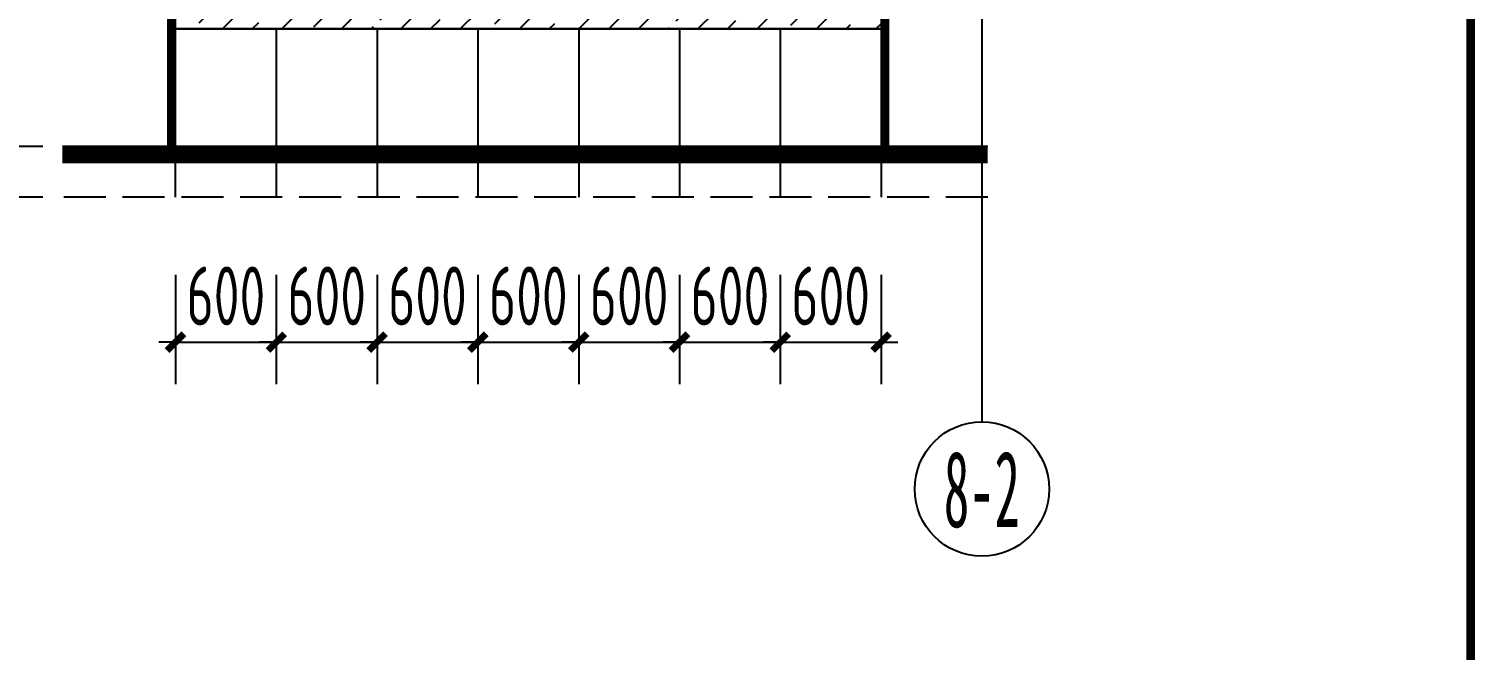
# Model space of a CAD drawing. Extents: x -863035 to 270371, y -8918 to 240488.
# Drawn here: x -225898 to -217272, y 48854 to 52549 of the extents above; entities that cross this region are included whole.
import ezdxf
from ezdxf.enums import TextEntityAlignment as Align

# ---------------------------------------------------------------- set-up
doc = ezdxf.new("R2010")
doc.units = 0
doc.header["$LTSCALE"] = 1000
doc.header["$MEASUREMENT"] = 0
doc.linetypes.add('DASH', pattern=[0.35, 0.25, -0.1])
for name, color, linetype in [('01-标注_尺寸', 124, 'Continuous'), ('01-标注_轴线坐标', 132, 'Continuous'), ('02-TEXT_轴号', 7, 'Continuous'), ('05-填充_156', 156, 'Continuous'), ('A-C_玻璃幕墙', 140, 'Continuous'), ('A_AXIS-轴线', 36, 'Continuous'), ('AXIS_TEXT', 7, 'Continuous'), ('E-墙面分格', 146, 'Continuous'), ('E-立面轮廓', 241, 'Continuous')]:
    doc.layers.add(name, color=color, linetype=linetype)
doc.layers.add('04-不打印_辅助线', color=165, linetype='Continuous', plot=False)
doc.styles.add('_TCH_AXIS', font='STXIHEI.TTF')
doc.styles.add('_TCH_DIM_T3', font='ROS1', dxfattribs={"width": 0.75, "bigfont": 'JD'})
doc.styles.add('COMPLEX', font='COMPLEX')
doc.dimstyles.new('_TCH_ARCH&&100', dxfattribs={"dimtxt": 350, "dimasz": 100, "dimexe": 250, "dimexo": 300, "dimgap": 100, "dimtad": 1, "dimdec": 0, "dimzin": 0, "dimdsep": 46, "dimtxsty": '_TCH_DIM_T3', "dimblk": 'ARCHTICK', "dimcen": 0.09, "dimclrt": 7, "dimazin": 2, "dimtfac": 1, "dimtdec": 0, "dimtix": 1, "dimtmove": 2, "dimatfit": 3, "dimfxl": 0, "dimtolj": 1, "dimtzin": 0, "dimarcsym": 0})

# ---------------------------------------------------------------- blocks, each defined once
blk = doc.blocks.new('图签信息')
at = {"const_width": 0.5}
blk.add_lwpolyline([(-65, 0), (0, 0), (0, 500.5), (-65, 500.5)], close=True, dxfattribs=at)
blk = doc.blocks.new('图签-A1')
at = {"color": 2}
blk.add_blockref('图签信息', (0, 0), dxfattribs=at)
blk = doc.blocks.new('图框-A1+1-4')
at = {"const_width": 0.5}
blk.add_lwpolyline([(976, 584), (25, 584), (25, 10), (976, 10)], close=True, dxfattribs=at)
blk = doc.blocks.new('_ArchTick')
at = {"color": 0, "linetype": 'ByBlock', "const_width": 0.4}
blk.add_lwpolyline([(-0.5, -0.5), (0.5, 0.5)], dxfattribs=at)
blk = doc.blocks.new('*D685')
at = {"layer": '01-标注_尺寸', "color": 0, "lineweight": -2, "transparency": 16777216}
for p, q in [((-225025.4, 51085.5), (-225025.4, 50435.7)), ((-224425.4, 51085.5), (-224425.4, 50435.7)), ((-225025.4, 50685.7), (-225125.4, 50685.7)), ((-225025.4, 50685.7), (-224425.4, 50685.7)), ((-224425.4, 50685.7), (-224325.4, 50685.7))]:
    blk.add_line(p, q, dxfattribs=at)
at = {"layer": 'Defpoints', "color": 0, "transparency": 16777216}
for p in [(-225025.4, 51385.5), (-224425.4, 51385.5), (-224425.4, 50685.7)]:
    blk.add_point(p, dxfattribs=at)
at = {"layer": '01-标注_尺寸', "color": 0, "lineweight": -2, "transparency": 16777216, "xscale": 100, "yscale": 100, "zscale": 100}
blk.add_blockref('_ArchTick', (-225025.4, 50685.7), dxfattribs=at)
at = {"layer": '01-标注_尺寸', "color": 0, "lineweight": -2, "transparency": 16777216, "xscale": 100, "yscale": 100, "zscale": 100, "rotation": 180}
blk.add_blockref('_ArchTick', (-224425.4, 50685.7), dxfattribs=at)
at = {"layer": '01-标注_尺寸', "color": 7, "transparency": 16777216, "insert": (-224725.4, 50960.7), "char_height": 350, "attachment_point": 5, "style": '_TCH_DIM_T3'}
blk.add_mtext('\\A1;600', dxfattribs=at)
blk = doc.blocks.new('*D686')
at = {"layer": '01-标注_尺寸', "color": 0, "lineweight": -2, "transparency": 16777216}
for p, q in [((-224425.4, 51085.5), (-224425.4, 50435.7)), ((-223825.4, 51085.5), (-223825.4, 50435.7)), ((-224425.4, 50685.7), (-224525.4, 50685.7)), ((-224425.4, 50685.7), (-223825.4, 50685.7)), ((-223825.4, 50685.7), (-223725.4, 50685.7))]:
    blk.add_line(p, q, dxfattribs=at)
at = {"layer": 'Defpoints', "color": 0, "transparency": 16777216}
for p in [(-224425.4, 51385.5), (-223825.4, 51385.5), (-223825.4, 50685.7)]:
    blk.add_point(p, dxfattribs=at)
at = {"layer": '01-标注_尺寸', "color": 0, "lineweight": -2, "transparency": 16777216, "xscale": 100, "yscale": 100, "zscale": 100}
blk.add_blockref('_ArchTick', (-224425.4, 50685.7), dxfattribs=at)
at = {"layer": '01-标注_尺寸', "color": 0, "lineweight": -2, "transparency": 16777216, "xscale": 100, "yscale": 100, "zscale": 100, "rotation": 180}
blk.add_blockref('_ArchTick', (-223825.4, 50685.7), dxfattribs=at)
at = {"layer": '01-标注_尺寸', "color": 7, "transparency": 16777216, "insert": (-224125.4, 50960.7), "char_height": 350, "attachment_point": 5, "style": '_TCH_DIM_T3'}
blk.add_mtext('\\A1;600', dxfattribs=at)
blk = doc.blocks.new('*D687')
at = {"layer": '01-标注_尺寸', "color": 0, "lineweight": -2, "transparency": 16777216}
for p, q in [((-223825.4, 51085.5), (-223825.4, 50435.7)), ((-223225.4, 51085.5), (-223225.4, 50435.7)), ((-223825.4, 50685.7), (-223925.4, 50685.7)), ((-223825.4, 50685.7), (-223225.4, 50685.7)), ((-223225.4, 50685.7), (-223125.4, 50685.7))]:
    blk.add_line(p, q, dxfattribs=at)
at = {"layer": 'Defpoints', "color": 0, "transparency": 16777216}
for p in [(-223825.4, 51385.5), (-223225.4, 51385.5), (-223225.4, 50685.7)]:
    blk.add_point(p, dxfattribs=at)
at = {"layer": '01-标注_尺寸', "color": 0, "lineweight": -2, "transparency": 16777216, "xscale": 100, "yscale": 100, "zscale": 100}
blk.add_blockref('_ArchTick', (-223825.4, 50685.7), dxfattribs=at)
at = {"layer": '01-标注_尺寸', "color": 0, "lineweight": -2, "transparency": 16777216, "xscale": 100, "yscale": 100, "zscale": 100, "rotation": 180}
blk.add_blockref('_ArchTick', (-223225.4, 50685.7), dxfattribs=at)
at = {"layer": '01-标注_尺寸', "color": 7, "transparency": 16777216, "insert": (-223525.4, 50960.7), "char_height": 350, "attachment_point": 5, "style": '_TCH_DIM_T3'}
blk.add_mtext('\\A1;600', dxfattribs=at)
blk = doc.blocks.new('*D688')
at = {"layer": '01-标注_尺寸', "color": 0, "lineweight": -2, "transparency": 16777216}
for p, q in [((-223225.4, 51085.5), (-223225.4, 50435.7)), ((-222625.4, 51085.5), (-222625.4, 50435.7)), ((-223225.4, 50685.7), (-223325.4, 50685.7)), ((-223225.4, 50685.7), (-222625.4, 50685.7)), ((-222625.4, 50685.7), (-222525.4, 50685.7))]:
    blk.add_line(p, q, dxfattribs=at)
at = {"layer": 'Defpoints', "color": 0, "transparency": 16777216}
for p in [(-223225.4, 51385.5), (-222625.4, 51385.5), (-222625.4, 50685.7)]:
    blk.add_point(p, dxfattribs=at)
at = {"layer": '01-标注_尺寸', "color": 0, "lineweight": -2, "transparency": 16777216, "xscale": 100, "yscale": 100, "zscale": 100}
blk.add_blockref('_ArchTick', (-223225.4, 50685.7), dxfattribs=at)
at = {"layer": '01-标注_尺寸', "color": 0, "lineweight": -2, "transparency": 16777216, "xscale": 100, "yscale": 100, "zscale": 100, "rotation": 180}
blk.add_blockref('_ArchTick', (-222625.4, 50685.7), dxfattribs=at)
at = {"layer": '01-标注_尺寸', "color": 7, "transparency": 16777216, "insert": (-222925.4, 50960.7), "char_height": 350, "attachment_point": 5, "style": '_TCH_DIM_T3'}
blk.add_mtext('\\A1;600', dxfattribs=at)
blk = doc.blocks.new('*D689')
at = {"layer": '01-标注_尺寸', "color": 0, "lineweight": -2, "transparency": 16777216}
for p, q in [((-222625.4, 51085.5), (-222625.4, 50435.7)), ((-222025.4, 51085.5), (-222025.4, 50435.7)), ((-222625.4, 50685.7), (-222725.4, 50685.7)), ((-222625.4, 50685.7), (-222025.4, 50685.7)), ((-222025.4, 50685.7), (-221925.4, 50685.7))]:
    blk.add_line(p, q, dxfattribs=at)
at = {"layer": 'Defpoints', "color": 0, "transparency": 16777216}
for p in [(-222625.4, 51385.5), (-222025.4, 51385.5), (-222025.4, 50685.7)]:
    blk.add_point(p, dxfattribs=at)
at = {"layer": '01-标注_尺寸', "color": 0, "lineweight": -2, "transparency": 16777216, "xscale": 100, "yscale": 100, "zscale": 100}
blk.add_blockref('_ArchTick', (-222625.4, 50685.7), dxfattribs=at)
at = {"layer": '01-标注_尺寸', "color": 0, "lineweight": -2, "transparency": 16777216, "xscale": 100, "yscale": 100, "zscale": 100, "rotation": 180}
blk.add_blockref('_ArchTick', (-222025.4, 50685.7), dxfattribs=at)
at = {"layer": '01-标注_尺寸', "color": 7, "transparency": 16777216, "insert": (-222325.4, 50960.7), "char_height": 350, "attachment_point": 5, "style": '_TCH_DIM_T3'}
blk.add_mtext('\\A1;600', dxfattribs=at)
blk = doc.blocks.new('*D690')
at = {"layer": '01-标注_尺寸', "color": 0, "lineweight": -2, "transparency": 16777216}
for p, q in [((-222025.4, 51085.5), (-222025.4, 50435.7)), ((-221425.4, 51085.5), (-221425.4, 50435.7)), ((-222025.4, 50685.7), (-222125.4, 50685.7)), ((-222025.4, 50685.7), (-221425.4, 50685.7)), ((-221425.4, 50685.7), (-221325.4, 50685.7))]:
    blk.add_line(p, q, dxfattribs=at)
at = {"layer": 'Defpoints', "color": 0, "transparency": 16777216}
for p in [(-222025.4, 51385.5), (-221425.4, 51385.5), (-221425.4, 50685.7)]:
    blk.add_point(p, dxfattribs=at)
at = {"layer": '01-标注_尺寸', "color": 0, "lineweight": -2, "transparency": 16777216, "xscale": 100, "yscale": 100, "zscale": 100}
blk.add_blockref('_ArchTick', (-222025.4, 50685.7), dxfattribs=at)
at = {"layer": '01-标注_尺寸', "color": 0, "lineweight": -2, "transparency": 16777216, "xscale": 100, "yscale": 100, "zscale": 100, "rotation": 180}
blk.add_blockref('_ArchTick', (-221425.4, 50685.7), dxfattribs=at)
at = {"layer": '01-标注_尺寸', "color": 7, "transparency": 16777216, "insert": (-221725.4, 50960.7), "char_height": 350, "attachment_point": 5, "style": '_TCH_DIM_T3'}
blk.add_mtext('\\A1;600', dxfattribs=at)
blk = doc.blocks.new('*D691')
at = {"layer": '01-标注_尺寸', "color": 0, "lineweight": -2, "transparency": 16777216}
for p, q in [((-221425.4, 51085.5), (-221425.4, 50435.7)), ((-220825.4, 51085.5), (-220825.4, 50435.7)), ((-221425.4, 50685.7), (-221525.4, 50685.7)), ((-221425.4, 50685.7), (-220825.4, 50685.7)), ((-220825.4, 50685.7), (-220725.4, 50685.7))]:
    blk.add_line(p, q, dxfattribs=at)
at = {"layer": 'Defpoints', "color": 0, "transparency": 16777216}
for p in [(-221425.4, 51385.5), (-220825.4, 51385.5), (-220825.4, 50685.7)]:
    blk.add_point(p, dxfattribs=at)
at = {"layer": '01-标注_尺寸', "color": 0, "lineweight": -2, "transparency": 16777216, "xscale": 100, "yscale": 100, "zscale": 100}
blk.add_blockref('_ArchTick', (-221425.4, 50685.7), dxfattribs=at)
at = {"layer": '01-标注_尺寸', "color": 0, "lineweight": -2, "transparency": 16777216, "xscale": 100, "yscale": 100, "zscale": 100, "rotation": 180}
blk.add_blockref('_ArchTick', (-220825.4, 50685.7), dxfattribs=at)
at = {"layer": '01-标注_尺寸', "color": 7, "transparency": 16777216, "insert": (-221125.4, 50960.7), "char_height": 350, "attachment_point": 5, "style": '_TCH_DIM_T3'}
blk.add_mtext('\\A1;600', dxfattribs=at)
blk = doc.blocks.new('*D696')
at = {"layer": '01-标注_尺寸', "color": 0, "lineweight": -2, "transparency": 16777216}
for p, q in [((-225815.3, 51849.1), (-226971.8, 51849.1)), ((-226721.8, 51549.1), (-226721.8, 51849.1)), ((-225815.3, 51549.1), (-226971.8, 51549.1))]:
    blk.add_line(p, q, dxfattribs=at)
at = {"layer": 'Defpoints', "color": 0, "transparency": 16777216}
for p in [(-226721.8, 51849.1), (-225515.3, 51849.1), (-225515.3, 51549.1)]:
    blk.add_point(p, dxfattribs=at)
at = {"layer": '01-标注_尺寸', "color": 0, "lineweight": -2, "transparency": 16777216, "xscale": 100, "yscale": 100, "zscale": 100}
for p, rotation in [((-226721.8, 51849.1), 90), ((-226721.8, 51549.1), 270)]:
    blk.add_blockref('_ArchTick', p, dxfattribs=dict(at, rotation=rotation))
at = {"layer": '01-标注_尺寸', "color": 7, "transparency": 16777216, "insert": (-226996.8, 51271.9), "char_height": 350, "attachment_point": 5, "rotation": 90, "style": '_TCH_DIM_T3'}
blk.add_mtext('\\A1;300', dxfattribs=at)
blk = doc.blocks.new('*D697')
at = {"layer": '01-标注_尺寸', "color": 0, "lineweight": -2, "transparency": 16777216}
for p, q in [((-225815.3, 56049.1), (-226971.8, 56049.1)), ((-226721.8, 51849.1), (-226721.8, 56049.1)), ((-225815.3, 51849.1), (-226971.8, 51849.1))]:
    blk.add_line(p, q, dxfattribs=at)
at = {"layer": 'Defpoints', "color": 0, "transparency": 16777216}
for p in [(-226721.8, 56049.1), (-225515.3, 56049.1), (-225515.3, 51849.1)]:
    blk.add_point(p, dxfattribs=at)
at = {"layer": '01-标注_尺寸', "color": 0, "lineweight": -2, "transparency": 16777216, "xscale": 100, "yscale": 100, "zscale": 100}
for p, rotation in [((-226721.8, 56049.1), 90), ((-226721.8, 51849.1), 270)]:
    blk.add_blockref('_ArchTick', p, dxfattribs=dict(at, rotation=rotation))
at = {"layer": '01-标注_尺寸', "color": 7, "transparency": 16777216, "insert": (-226996.8, 53949.1), "char_height": 350, "attachment_point": 5, "rotation": 90, "style": '_TCH_DIM_T3'}
blk.add_mtext('\\A1;4200', dxfattribs=at)
blk = doc.blocks.new('_AXISO')
blk.add_circle((0, 0), 0.5)
at = {"layer": 'AXIS_TEXT', "style": 'COMPLEX', "width": 1.041667}
blk.add_attdef('A', text='', height=0.56, dxfattribs=at).set_placement((-0.25, -0.28), (0.25, -0.28), align=Align.FIT)

msp = doc.modelspace()

# ---------------------------------------------------------------- hatches: boundary and pattern name
at = {"layer": '05-填充_156'}
h = msp.add_hatch(dxfattribs=at)
h.set_pattern_fill('天然石材', color=256, scale=50)
h.set_pattern_definition([(45, (-421106.3, 102968.3), (-176.77677, 176.77677), []), (45, (-421019.35, 102878.53), (-176.77677, 176.77677), [98.68425, -56.391])])
h.paths.add_polyline_path([(-224225.4, 53619.1), (-225025.4, 53619.1), (-225025.4, 52549.1), (-220825.4, 52549.1), (-220825.4, 57349.1), (-225025.4, 57349.1), (-225025.4, 55119.1), (-224225.4, 55119.1)])

# ---------------------------------------------------------------- linework, layer by layer
at = {"layer": '01-标注_轴线坐标'}
msp.add_line((-220225.4, 51211.6), (-220225.4, 50211.6), dxfattribs=at)
at = {"layer": '04-不打印_辅助线'}
msp.add_lwpolyline([(-230015.6, 74724.3), (-217316, 74724.3), (-217316, 30291.9), (-230015.6, 30291.9)], close=True, dxfattribs=at)
at = {"layer": 'A-C_玻璃幕墙'}
for p, q in [((-225025.4, 51549.1), (-225025.4, 52549.1)), ((-220825.4, 52549.1), (-220825.4, 51549.1))]:
    msp.add_line(p, q, dxfattribs=at)
msp.add_lwpolyline([(-225025.4, 57349.1), (-220825.4, 57349.1), (-220825.4, 52549.1), (-225025.4, 52549.1)], close=True, dxfattribs=at)
msp.add_lwpolyline([(-220190.1, 51849.1), (-225699, 51849.1)], dxfattribs=at)
at = {"layer": 'A-C_玻璃幕墙', "linetype": 'DASH'}
msp.add_lwpolyline([(-220190.1, 51549.1), (-225699, 51549.1)], dxfattribs=at)
at = {"layer": 'A_AXIS-轴线', "ltscale": 0.4}
msp.add_line((-220225.4, 58685.8), (-220225.4, 51211.6), dxfattribs=at)
at = {"layer": 'E-墙面分格'}
for p, q in [((-225025.4, 52549.1), (-220825.4, 52549.1)), ((-225025.4, 52549.1), (-220825.4, 52549.1)), ((-224425.4, 52549.1), (-224425.4, 51549.1)), ((-223825.4, 52549.1), (-223825.4, 51549.1)), ((-223225.4, 52549.1), (-223225.4, 51549.1)), ((-222625.4, 52549.1), (-222625.4, 51549.1)), ((-222025.4, 52549.1), (-222025.4, 51549.1)), ((-221425.4, 52549.1), (-221425.4, 51549.1))]:
    msp.add_line(p, q, dxfattribs=at)
at = {"layer": 'E-立面轮廓'}
for points, const_width in [([(-225050.4, 51849.1), (-225050.4, 57374.1), (-220800.4, 57374.1), (-220800.4, 51849.1)], 50), ([(-225699, 51799.1), (-220190.1, 51799.1)], 100)]:
    msp.add_lwpolyline(points, dxfattribs=dict(at, const_width=const_width))

# ---------------------------------------------------------------- block references
at = {"xscale": 100, "yscale": 100, "zscale": 100}
for name, p in [('图框-A1+1-4', (-314916, 23674.5)), ('图签-A1', (-210816, 24674.5))]:
    msp.add_blockref(name, p, dxfattribs=at)
at = {"layer": '01-标注_轴线坐标'}
ref = msp.add_blockref('_AXISO', (-220225.4, 49811.6), dxfattribs=dict(at, xscale=800, yscale=800, zscale=800))
ref.add_attrib('A', '8-2', dxfattribs={"layer": '02-TEXT_轴号', "height": 452.55, "style": '_TCH_AXIS', "width": 0.51875}).set_placement((-220451.7, 49585.3), (-219999.1, 49585.3), align=Align.FIT)

# ---------------------------------------------------------------- dimensions: what is measured, and where the dimension line sits
at = {"layer": '01-标注_尺寸'}
for p1, p2, distance, picture, middle in [((-225515.3, 51849.1), (-225515.3, 56049.1), 1206.6, '*D697', (-226996.8, 53949.1)), ((-225025.4, 51385.5), (-224425.4, 51385.5), -699.8, '*D685', (-224725.4, 50960.7)), ((-224425.4, 51385.5), (-223825.4, 51385.5), -699.8, '*D686', (-224125.4, 50960.7)), ((-223825.4, 51385.5), (-223225.4, 51385.5), -699.8, '*D687', (-223525.4, 50960.7)), ((-223225.4, 51385.5), (-222625.4, 51385.5), -699.8, '*D688', (-222925.4, 50960.7)), ((-222625.4, 51385.5), (-222025.4, 51385.5), -699.8, '*D689', (-222325.4, 50960.7)), ((-222025.4, 51385.5), (-221425.4, 51385.5), -699.8, '*D690', (-221725.4, 50960.7)), ((-221425.4, 51385.5), (-220825.4, 51385.5), -699.8, '*D691', (-221125.4, 50960.7))]:
    dim = msp.add_aligned_dim(p1=p1, p2=p2, distance=distance, dimstyle='_TCH_ARCH&&100', dxfattribs=at)
    dim.commit()
    dim.dimension.update_dxf_attribs({"geometry": picture, "text_midpoint": middle})
dim = msp.add_linear_dim(base=(-226721.8, 51849.1), p1=(-225515.3, 51549.1), p2=(-225515.3, 51849.1), angle=90, dimstyle='_TCH_ARCH&&100', dxfattribs=at)
dim.commit()
dim.dimension.update_dxf_attribs({"geometry": '*D696', "text_midpoint": (-226996.8, 51271.9), "dimtype": 161})

doc.saveas('drawing.dxf')
